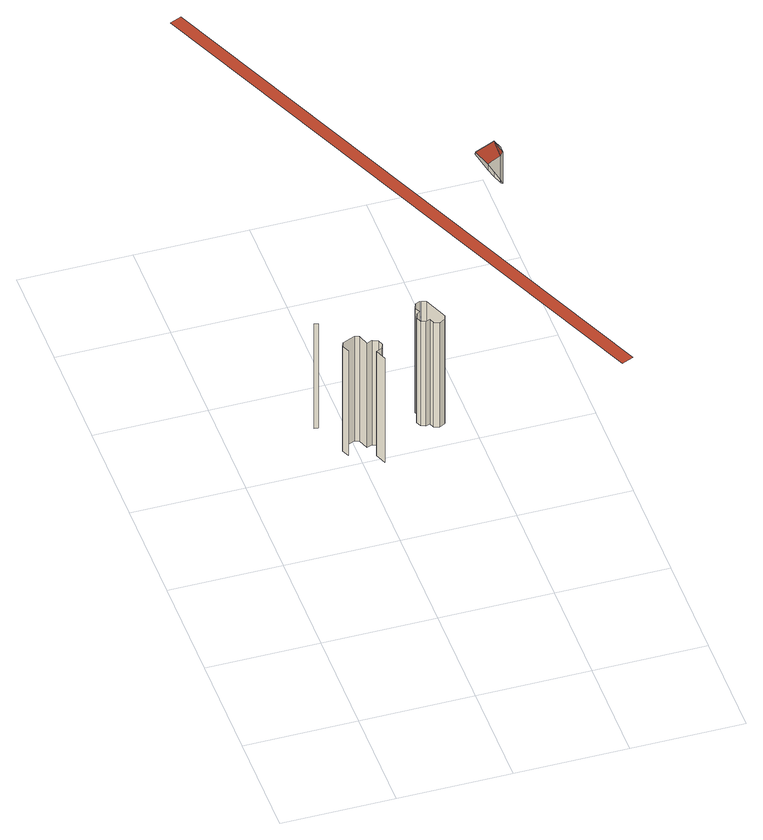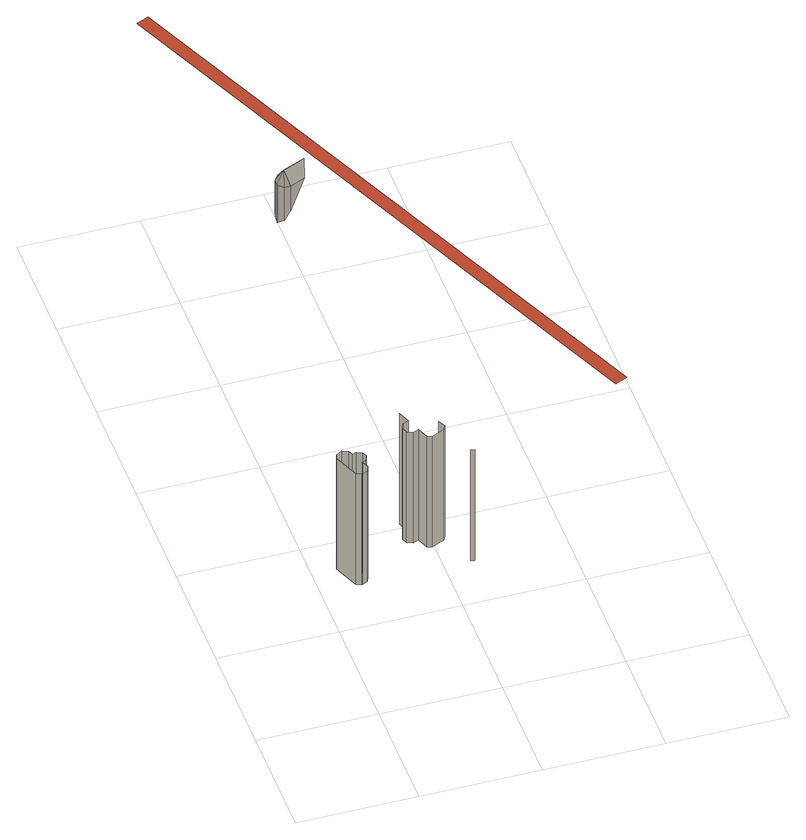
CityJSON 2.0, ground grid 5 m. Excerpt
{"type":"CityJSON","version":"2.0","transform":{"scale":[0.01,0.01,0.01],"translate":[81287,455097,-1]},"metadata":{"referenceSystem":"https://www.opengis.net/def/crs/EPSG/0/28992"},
"CityObjects":{
"building1":{"type":"Building","attributes":{"Volume":104797.07,"Dakoppervlakte":8542.52,"Muuroppervlakte":13883.88,"Vloeroppervlakte":5073.26,"hoogte_Z_max_in_m_NAP":34.28,"GEB_DOEL":"kantoorfunctie - kantoorfunctie,woonfunctie","yearOfConstruction":1620,"measuredHeight":34.75},"children":["building1-1"],"geometry":[{"type":"MultiSurface","lod":"2","boundaries":[[[0,1,2,3]],[[4,5,6,7]],[[7,6,8,9]],[[9,8,10,11]],[[12,13,14,15]],[[11,10,16,17]],[[17,16,18,19]],[[20,21,22,23]],[[24,25,21,20]],[[19,18,26,27]],[[28,29,25,24]],[[27,26,30,31]],[[31,30,29,28]],[[32,33,34,35]],[[35,34,36,37]],[[38,39,33,32]],[[37,36,40,41]],[[42,43,39,38]],[[41,40,44,45]],[[45,44,46,47]],[[48,49,43,42]],[[50,51,52,53]],[[54,55,56,57,58,48,42,38,32,35,37,41,45,47,59]],[[58,60,49,48]],[[51,61,52]],[[47,46,62,59]],[[57,63,60,58]],[[54,64,65,55]],[[56,66,63,57]],[[55,65,66,56]],[[50,67,51]],[[67,68,61,51]],[[50,69,70,67]],[[50,71,72,69]],[[68,67,70,73]],[[74,72,71,75]],[[69,76,73,70]],[[72,74,76,69]]],"semantics":{"surfaces":[{"type":"WallSurface"},{"type":"RoofSurface"},{"type":"GroundSurface"}],"values":[0,0,0,0,1,0,0,0,0,0,0,0,0,0,0,0,0,0,0,0,0,null,2,0,null,0,0,0,0,0,null,null,null,null,null,null,null,null]}}]},
"building1-1":{"type":"BuildingInstallation","parents":["building1"],"geometry":[{"type":"MultiSurface","lod":"2","boundaries":[[[77,50,53,78]],[[50,51,52,53]],[[50,77,71]],[[50,67,51]],[[50,71,72,69]],[[50,69,70,67]],[[77,79,75,71]],[[67,68,61,51]],[[74,72,71,75]],[[68,67,70,73]],[[72,74,76,69]],[[69,76,73,70]],[[78,79,77]],[[51,61,52]]],"semantics":{"surfaces":[{"type":"RoofSurface"},{"type":"WallSurface"}],"values":[0,0,0,0,0,0,1,1,1,1,1,1,1,1]}}]}
},
"vertices":[
[392,1758,53],[392,1758,623],[374,1763,623],[374,1763,53],[457,1562,53],[457,1562,623],[443,1595,623],[443,1595,53],[452,1615,623],[452,1615,53],[508,1639,623],[508,1639,53],[36,2620,1632],[1152,69,1632],[1204,91,1632],[88,2643,1632],[527,1632,623],[527,1632,53],[545,1584,623],[545,1584,53],[567,1525,53],[567,1525,623],[587,1474,623],[587,1474,53],[592,1534,53],[592,1534,623],[570,1594,623],[570,1594,53],[602,1559,53],[602,1559,623],[594,1582,623],[594,1582,53],[793,1646,53],[793,1646,623],[783,1668,623],[783,1668,53],[793,1692,623],[793,1692,53],[815,1636,53],[815,1636,623],[809,1699,623],[809,1699,53],[833,1644,53],[833,1644,623],[797,1728,623],[797,1728,53],[806,1753,623],[806,1753,53],[842,1622,53],[842,1622,623],[998,1300,1845],[982,1335,1789],[918,1307,1789],[905,1259,1845],[834,1761,53],[854,1754,53],[899,1647,53],[892,1627,53],[866,1612,53],[829,1763,53],[866,1612,623],[982,1335,1661],[829,1763,623],[892,1627,623],[834,1761,623],[854,1754,623],[899,1647,623],[1008,1336,1789],[1008,1336,1618],[1032,1315,1789],[1028,1318,1789],[1031,1286,1789],[1031,1311,1789],[1028,1318,1597],[1031,1311,1597],[1031,1286,1616],[1032,1315,1597],
[1014,1263,1789],[950,1235,1789],[1014,1263,1661]
]}
